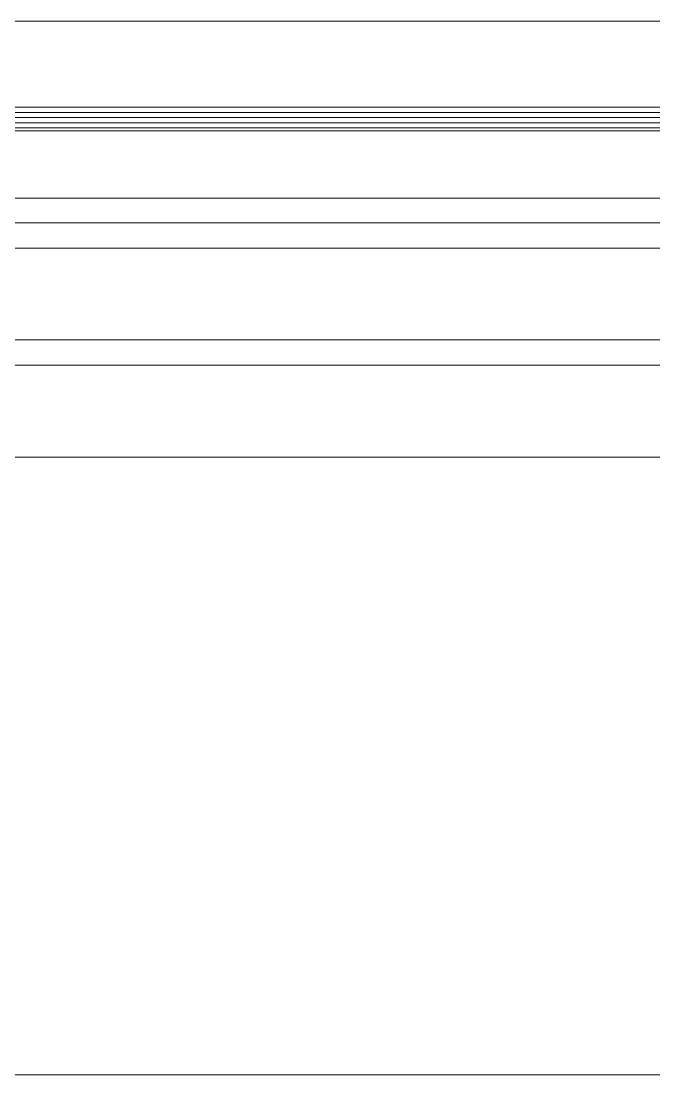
# Model space of a CAD drawing. Header units: millimetres. Extents: x -213 to 4577, y -424 to 2634.
# Drawn here: x 1231.8 to 1520.8, y 2153.3 to 2634.2 of the extents above; entities that cross this region are included whole.
import ezdxf

# ---------------------------------------------------------------- set-up
doc = ezdxf.new("R2010")
doc.units = ezdxf.units.MM
doc.layers.add('ZANO_R', color=7, linetype='Continuous', lineweight=0)

msp = doc.modelspace()

# ---------------------------------------------------------------- linework, layer by layer
at = {"layer": 'ZANO_R'}
for p, q in [((142.17, 2634.21), (1936.17, 2634.21)), ((1854.17, 2594.89), (1069.17, 2594.89)), ((1854.17, 2592.53), (1069.17, 2592.53)), ((1854.17, 2590.16), (1069.17, 2590.16)), ((1854.17, 2587.8), (1069.17, 2587.8)), ((1044.17, 2584.18), (1879.17, 2584.18)), ((1854.17, 2585.43), (1069.17, 2585.43)), ((139.17, 2553.33), (1939.17, 2553.33)), ((1936.17, 2542.21), (142.17, 2542.21)), ((142.17, 2530.66), (1936.17, 2530.66)), ((1936.17, 2488.69), (142.17, 2488.69)), ((1044.17, 2477.14), (1879.17, 2477.14)), ((1936.17, 2435.17), (142.17, 2435.17))]:
    msp.add_line(p, q, dxfattribs=at)
msp.add_lwpolyline([(18.92, 2553.33), (2042.92, 2553.33), (2042.92, 2153.33), (18.92, 2153.33)], close=True, dxfattribs=at)
msp.add_lwpolyline([(-213.33, 2153.33), (4577.11, 2153.33)], dxfattribs=at)

doc.saveas('drawing.dxf')
